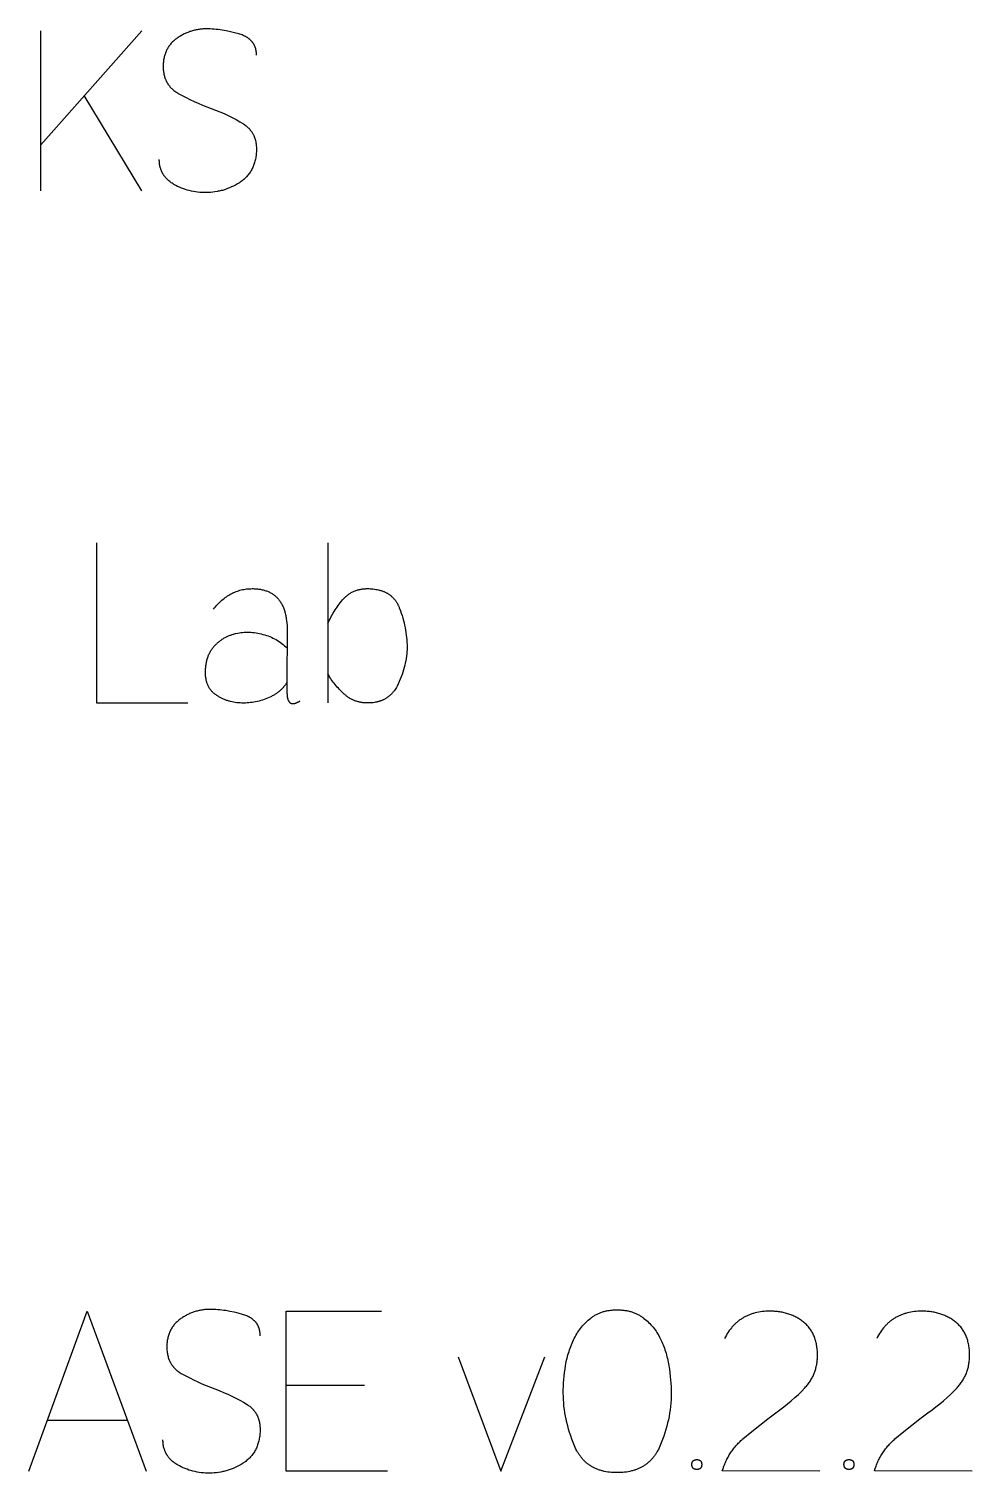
# Model space of a CAD drawing. Header units: millimetres. Extents: x -1220 to 1220, y -1270 to 3560.
# Drawn here: x 297 to 733, y 2892 to 3560 of the extents above; entities that cross this region are included whole.
import ezdxf

# ---------------------------------------------------------------- set-up
doc = ezdxf.new("R2010")
doc.units = ezdxf.units.MM
doc.layers.add('TC', color=220, linetype='Continuous', true_color=0xff00bb)

msp = doc.modelspace()

# ---------------------------------------------------------------- linework, layer by layer
at = {"layer": 'TC'}
for points in [[(302.55, 3506.29), (349.28, 3559.04)], [(302.55, 3485.04), (302.55, 3559.04)], [(402.24, 3547.73), (402.24, 3548.19), (402.23, 3548.42), (402.21, 3548.64), (402.19, 3548.87), (402.17, 3549.09), (402.15, 3549.31), (402.12, 3549.52), (402.08, 3549.73), (402.04, 3549.94), (402, 3550.15), (401.96, 3550.36), (401.91, 3550.56), (401.85, 3550.76), (401.8, 3550.96), (401.73, 3551.15), (401.67, 3551.35), (401.6, 3551.54), (401.53, 3551.73), (401.45, 3551.91), (401.37, 3552.09), (401.28, 3552.27), (401.19, 3552.45), (401.1, 3552.63), (401, 3552.8), (400.9, 3552.97), (400.79, 3553.14), (400.69, 3553.3), (400.57, 3553.46), (400.45, 3553.62), (400.33, 3553.78), (400.21, 3553.94), (400.08, 3554.09), (399.95, 3554.24), (399.81, 3554.39), (399.67, 3554.53), (399.52, 3554.67), (399.37, 3554.81), (399.22, 3554.95), (399.06, 3555.08), (398.9, 3555.22), (398.74, 3555.35), (398.57, 3555.47), (398.4, 3555.6), (398.22, 3555.72), (398.04, 3555.84), (397.85, 3555.96), (397.66, 3556.07), (397.47, 3556.18), (397.27, 3556.29), (397.07, 3556.4), (396.87, 3556.5), (396.45, 3556.7), (396.01, 3556.89), (395.56, 3557.08), (395.09, 3557.25), (394.6, 3557.41), (394.1, 3557.56), (392.11, 3558.1), (390.15, 3558.57), (388.23, 3558.97), (386.33, 3559.3), (385.4, 3559.44), (384.47, 3559.56), (383.56, 3559.66), (382.65, 3559.74), (381.75, 3559.8), (380.85, 3559.85), (379.97, 3559.87), (379.09, 3559.88), (378.61, 3559.88), (378.13, 3559.86), (377.66, 3559.84), (377.19, 3559.81), (376.72, 3559.77), (376.25, 3559.72), (375.79, 3559.67), (375.33, 3559.6), (374.88, 3559.52), (374.42, 3559.44), (373.97, 3559.35), (373.53, 3559.24), (373.08, 3559.13), (372.64, 3559.01), (372.21, 3558.88), (371.77, 3558.75), (371.34, 3558.6), (370.91, 3558.44), (370.49, 3558.28), (370.06, 3558.11), (369.65, 3557.92), (369.23, 3557.73), (368.82, 3557.53), (368.41, 3557.33), (368, 3557.11), (367.6, 3556.88), (367.2, 3556.65), (366.8, 3556.4), (366.41, 3556.15), (366.02, 3555.89), (365.63, 3555.62), (365.24, 3555.34), (364.87, 3555.06), (364.5, 3554.77), (364.15, 3554.47), (363.81, 3554.17), (363.48, 3553.85), (363.16, 3553.53), (362.85, 3553.21), (362.56, 3552.87), (362.28, 3552.53), (362.01, 3552.18), (361.75, 3551.82), (361.51, 3551.46), (361.27, 3551.08), (361.05, 3550.7), (360.84, 3550.32), (360.64, 3549.92), (360.46, 3549.52), (360.29, 3549.1), (360.12, 3548.69), (359.97, 3548.26), (359.84, 3547.82), (359.71, 3547.38), (359.6, 3546.93), (359.5, 3546.48), (359.41, 3546.01), (359.33, 3545.54), (359.26, 3545.06), (359.21, 3544.57), (359.17, 3544.08), (359.14, 3543.57), (359.12, 3543.06), (359.11, 3542.55), (359.12, 3542.01), (359.14, 3541.49), (359.17, 3540.98), (359.22, 3540.48), (359.28, 3539.98), (359.36, 3539.5), (359.45, 3539.02), (359.55, 3538.55), (359.66, 3538.1), (359.79, 3537.65), (359.94, 3537.21), (360.09, 3536.78), (360.18, 3536.57), (360.26, 3536.36), (360.35, 3536.15), (360.45, 3535.94), (360.54, 3535.74), (360.64, 3535.54), (360.75, 3535.34), (360.86, 3535.15), (360.97, 3534.95), (361.08, 3534.76), (361.2, 3534.57), (361.32, 3534.38), (361.44, 3534.2), (361.57, 3534.02), (361.7, 3533.84), (361.84, 3533.66), (361.98, 3533.48), (362.12, 3533.31), (362.26, 3533.14), (362.41, 3532.97), (362.56, 3532.8), (362.72, 3532.64), (362.87, 3532.48), (363.04, 3532.32), (363.37, 3532.01), (363.72, 3531.7), (364.08, 3531.41), (364.45, 3531.12), (364.84, 3530.85), (365.24, 3530.58), (365.66, 3530.32), (366.09, 3530.07), (367.85, 3529.11), (369.66, 3528.17), (371.5, 3527.26), (373.38, 3526.37), (375.31, 3525.51), (377.27, 3524.68), (379.27, 3523.87), (381.31, 3523.09), (383.35, 3522.33), (385.34, 3521.53), (387.27, 3520.7), (389.16, 3519.82), (391, 3518.9), (392.79, 3517.94), (394.53, 3516.94), (396.22, 3515.91), (396.63, 3515.64), (397.02, 3515.36), (397.4, 3515.07), (397.59, 3514.92), (397.77, 3514.77), (397.94, 3514.62), (398.12, 3514.46), (398.29, 3514.31), (398.45, 3514.15), (398.62, 3513.98), (398.78, 3513.82), (398.93, 3513.65), (399.09, 3513.48), (399.23, 3513.31), (399.38, 3513.13), (399.52, 3512.96), (399.66, 3512.78), (399.79, 3512.6), (399.92, 3512.41), (400.05, 3512.22), (400.17, 3512.04), (400.29, 3511.84), (400.41, 3511.65), (400.52, 3511.45), (400.63, 3511.25), (400.73, 3511.05), (400.84, 3510.85), (400.93, 3510.64), (401.03, 3510.43), (401.12, 3510.22), (401.21, 3510.01), (401.29, 3509.79), (401.37, 3509.58), (401.44, 3509.36), (401.52, 3509.13), (401.59, 3508.91), (401.65, 3508.68), (401.77, 3508.22), (401.88, 3507.74), (401.97, 3507.26), (402.05, 3506.77), (402.11, 3506.27), (402.15, 3505.75), (402.19, 3505.23), (402.21, 3504.7), (402.21, 3504.16), (402.2, 3503.61), (402.18, 3503.05), (402.14, 3502.48), (402.09, 3501.91), (402.02, 3501.35), (401.94, 3500.8), (401.85, 3500.25), (401.75, 3499.72), (401.64, 3499.19), (401.51, 3498.68), (401.37, 3498.17), (401.22, 3497.67), (401.06, 3497.19), (400.88, 3496.71), (400.69, 3496.24), (400.49, 3495.77), (400.28, 3495.32), (400.05, 3494.88), (399.81, 3494.45), (399.56, 3494.02), (399.3, 3493.6), (399.02, 3493.2), (398.73, 3492.8), (398.43, 3492.41), (398.12, 3492.03), (397.8, 3491.66), (397.46, 3491.3), (397.11, 3490.95), (396.75, 3490.61), (396.37, 3490.27), (395.99, 3489.95), (395.59, 3489.63), (395.18, 3489.32), (394.75, 3489.03), (394.31, 3488.74), (393.42, 3488.2), (392.53, 3487.69), (391.62, 3487.22), (390.7, 3486.79), (389.77, 3486.39), (388.84, 3486.02), (387.89, 3485.68), (387.42, 3485.53), (386.94, 3485.38), (386.46, 3485.24), (385.98, 3485.11), (385.49, 3484.99), (385.01, 3484.88), (384.52, 3484.78), (384.03, 3484.68), (383.04, 3484.51), (382.04, 3484.38), (381.03, 3484.29), (380.01, 3484.22), (378.99, 3484.19), (377.97, 3484.19), (376.97, 3484.23), (375.98, 3484.29), (375, 3484.39), (374.03, 3484.52), (373.07, 3484.68), (372.13, 3484.87), (371.19, 3485.09), (370.26, 3485.34), (369.35, 3485.63), (368.44, 3485.94), (367.55, 3486.29), (366.67, 3486.67), (365.79, 3487.08), (364.93, 3487.52), (364.08, 3488), (363.66, 3488.25), (363.26, 3488.5), (362.87, 3488.76), (362.49, 3489.03), (362.13, 3489.31), (361.78, 3489.59), (361.44, 3489.89), (361.12, 3490.18), (360.81, 3490.49), (360.51, 3490.8), (360.23, 3491.12), (359.96, 3491.45), (359.83, 3491.62), (359.7, 3491.79), (359.58, 3491.96), (359.46, 3492.13), (359.34, 3492.3), (359.22, 3492.48), (359.11, 3492.65), (359.01, 3492.83), (358.9, 3493.01), (358.8, 3493.2), (358.7, 3493.38), (358.61, 3493.57), (358.52, 3493.76), (358.43, 3493.95), (358.35, 3494.14), (358.27, 3494.33), (358.19, 3494.53), (358.11, 3494.72), (358.04, 3494.92), (357.98, 3495.12), (357.85, 3495.53), (357.74, 3495.95), (357.64, 3496.37), (357.55, 3496.8), (357.48, 3497.23), (357.42, 3497.67), (357.37, 3498.13), (357.34, 3498.58), (357.32, 3499.05), (357.31, 3499.52)], [(349.28, 3485.04), (322.64, 3529.01)], [(328.35, 3322.24), (328.35, 3248.24), (370.53, 3248.24)], [(435.23, 3322.24), (435.23, 3248.24)], [(382.37, 3291.58), (382.83, 3292.17), (383.31, 3292.73), (383.78, 3293.28), (384.27, 3293.81), (384.76, 3294.32), (385.25, 3294.81), (385.75, 3295.29), (386.26, 3295.74), (386.77, 3296.18), (387.29, 3296.6), (387.82, 3297), (388.35, 3297.38), (388.89, 3297.74), (389.43, 3298.08), (389.98, 3298.41), (390.54, 3298.72), (391.1, 3299), (391.66, 3299.27), (392.24, 3299.52), (392.82, 3299.76), (393.4, 3299.97), (393.99, 3300.16), (394.59, 3300.34), (395.19, 3300.5), (395.8, 3300.64), (396.42, 3300.76), (397.04, 3300.86), (397.67, 3300.95), (398.3, 3301.01), (398.94, 3301.06), (399.58, 3301.08), (400.23, 3301.09), (400.74, 3301.09), (401.23, 3301.08), (401.72, 3301.05), (402.19, 3301.02), (402.66, 3300.98), (403.13, 3300.92), (403.58, 3300.86), (404.03, 3300.79), (404.46, 3300.71), (404.89, 3300.62), (405.32, 3300.52), (405.73, 3300.41), (406.14, 3300.29), (406.54, 3300.16), (406.93, 3300.03), (407.31, 3299.88), (407.69, 3299.72), (408.05, 3299.56), (408.41, 3299.38), (408.76, 3299.19), (409.11, 3299), (409.44, 3298.8), (409.77, 3298.58), (410.09, 3298.36), (410.4, 3298.13), (410.71, 3297.88), (411, 3297.63), (411.29, 3297.37), (411.57, 3297.1), (411.84, 3296.82), (412.11, 3296.53), (412.37, 3296.23), (412.61, 3295.92), (412.86, 3295.6), (413.09, 3295.28), (413.31, 3294.94), (413.53, 3294.59), (413.74, 3294.24), (413.94, 3293.87), (414.13, 3293.5), (414.32, 3293.11), (414.5, 3292.72), (414.67, 3292.31), (414.83, 3291.9), (414.98, 3291.48), (415.13, 3291.05), (415.27, 3290.6), (415.4, 3290.15), (415.52, 3289.69), (415.64, 3289.22), (415.74, 3288.74), (415.84, 3288.25), (415.93, 3287.75), (416.01, 3287.25), (416.16, 3286.2), (416.27, 3285.12), (416.35, 3284), (416.39, 3282.84), (416.41, 3281.64), (416.38, 3273.79), (416.3, 3266.1), (416.3, 3253.31), (416.31, 3252.82), (416.33, 3252.35), (416.36, 3251.91), (416.4, 3251.49), (416.42, 3251.29), (416.45, 3251.09), (416.48, 3250.91), (416.52, 3250.72), (416.56, 3250.54), (416.6, 3250.37), (416.64, 3250.21), (416.69, 3250.05), (416.74, 3249.89), (416.79, 3249.75), (416.84, 3249.6), (416.9, 3249.47), (416.93, 3249.4), (416.96, 3249.34), (417, 3249.27), (417.03, 3249.21), (417.06, 3249.15), (417.1, 3249.09), (417.13, 3249.04), (417.17, 3248.98), (417.2, 3248.93), (417.24, 3248.87), (417.28, 3248.82), (417.32, 3248.77), (417.35, 3248.72), (417.39, 3248.68), (417.44, 3248.63), (417.48, 3248.59), (417.52, 3248.55), (417.56, 3248.5), (417.61, 3248.47), (417.65, 3248.43), (417.7, 3248.39), (417.74, 3248.36), (417.79, 3248.32), (417.84, 3248.29), (417.88, 3248.26), (417.93, 3248.23), (417.98, 3248.2), (418.03, 3248.18), (418.08, 3248.15), (418.14, 3248.13), (418.19, 3248.11), (418.24, 3248.09), (418.3, 3248.07), (418.35, 3248.05), (418.41, 3248.03), (418.46, 3248.02), (418.52, 3248.01), (418.58, 3247.99), (418.64, 3247.98), (418.7, 3247.98), (418.76, 3247.97), (418.82, 3247.96), (418.88, 3247.96), (418.94, 3247.96), (419.01, 3247.96), (419.07, 3247.96), (419.14, 3247.96), (419.2, 3247.96), (419.27, 3247.96), (419.33, 3247.97), (419.4, 3247.98), (419.47, 3247.99), (419.54, 3248), (419.61, 3248.01), (419.68, 3248.02), (419.75, 3248.04), (419.9, 3248.07), (420.05, 3248.11), (420.2, 3248.16), (420.35, 3248.21), (420.51, 3248.27), (420.67, 3248.33), (420.83, 3248.4), (421, 3248.48), (421.17, 3248.56), (421.34, 3248.65), (421.51, 3248.74), (421.69, 3248.84), (422.06, 3249.05), (422.43, 3249.29)], [(435.23, 3284.92), (435.54, 3285.64), (435.86, 3286.36), (436.2, 3287.08), (436.56, 3287.79), (436.93, 3288.49), (437.32, 3289.19), (437.72, 3289.89), (438.13, 3290.58), (438.56, 3291.26), (439.01, 3291.94), (439.47, 3292.61), (439.94, 3293.28), (440.43, 3293.95), (440.94, 3294.61), (441.46, 3295.26), (441.99, 3295.91), (442.27, 3296.23), (442.56, 3296.54), (442.85, 3296.84), (443.14, 3297.13), (443.44, 3297.41), (443.75, 3297.67), (444.06, 3297.93), (444.37, 3298.18), (444.69, 3298.42), (445.01, 3298.65), (445.34, 3298.86), (445.68, 3299.07), (446.02, 3299.27), (446.36, 3299.46), (446.71, 3299.63), (447.07, 3299.8), (447.43, 3299.96), (447.79, 3300.1), (448.16, 3300.24), (448.53, 3300.37), (448.91, 3300.48), (449.3, 3300.59), (449.69, 3300.68), (450.08, 3300.77), (450.48, 3300.85), (450.88, 3300.91), (451.29, 3300.97), (451.7, 3301.01), (452.12, 3301.05), (452.55, 3301.07), (452.98, 3301.09), (453.41, 3301.09), (454.12, 3301.09), (454.82, 3301.06), (455.5, 3301.01), (456.16, 3300.95), (456.81, 3300.87), (457.44, 3300.77), (458.06, 3300.66), (458.66, 3300.53), (458.96, 3300.45), (459.25, 3300.37), (459.53, 3300.29), (459.82, 3300.21), (460.09, 3300.12), (460.37, 3300.02), (460.64, 3299.92), (460.91, 3299.82), (461.17, 3299.71), (461.43, 3299.59), (461.68, 3299.48), (461.93, 3299.35), (462.18, 3299.23), (462.42, 3299.1), (462.66, 3298.96), (462.9, 3298.82), (463.13, 3298.68), (463.35, 3298.53), (463.58, 3298.38), (463.8, 3298.22), (464.01, 3298.06), (464.22, 3297.89), (464.43, 3297.72), (464.63, 3297.54), (464.83, 3297.36), (465.03, 3297.18), (465.22, 3296.99), (465.41, 3296.8), (465.59, 3296.6), (465.77, 3296.4), (465.94, 3296.19), (466.11, 3295.98), (466.28, 3295.76), (466.45, 3295.55), (466.6, 3295.32), (466.76, 3295.09), (466.91, 3294.86), (467.06, 3294.62), (467.2, 3294.38), (467.34, 3294.13), (467.48, 3293.88), (467.61, 3293.63), (467.74, 3293.37), (467.86, 3293.1), (467.98, 3292.84), (468.1, 3292.56), (468.21, 3292.28), (468.74, 3290.88), (469.13, 3289.76), (469.5, 3288.63), (469.84, 3287.51), (470.15, 3286.39), (470.44, 3285.26), (470.7, 3284.14), (470.93, 3283.02), (471.14, 3281.89), (471.31, 3280.77), (471.46, 3279.65), (471.59, 3278.52), (471.68, 3277.4), (471.75, 3276.28), (471.79, 3275.15), (471.8, 3274.03), (471.79, 3273), (471.74, 3271.96), (471.66, 3270.92), (471.55, 3269.88), (471.4, 3268.83), (471.22, 3267.77), (471.01, 3266.72), (470.77, 3265.65), (470.5, 3264.59), (470.19, 3263.52), (469.85, 3262.44), (469.48, 3261.37), (469.08, 3260.28), (468.65, 3259.2), (468.18, 3258.11), (467.68, 3257.01), (467.42, 3256.47), (467.16, 3255.95), (466.88, 3255.44), (466.58, 3254.95), (466.28, 3254.48), (465.97, 3254.03), (465.8, 3253.81), (465.64, 3253.59), (465.47, 3253.38), (465.3, 3253.17), (465.13, 3252.97), (464.95, 3252.77), (464.77, 3252.57), (464.59, 3252.38), (464.41, 3252.2), (464.22, 3252.02), (464.03, 3251.84), (463.84, 3251.66), (463.64, 3251.5), (463.44, 3251.33), (463.24, 3251.17), (463.03, 3251.01), (462.82, 3250.86), (462.61, 3250.71), (462.4, 3250.57), (462.18, 3250.43), (461.96, 3250.3), (461.74, 3250.16), (461.52, 3250.04), (461.29, 3249.92), (461.06, 3249.8), (460.82, 3249.69), (460.59, 3249.58), (460.35, 3249.47), (460.1, 3249.37), (459.86, 3249.27), (459.61, 3249.18), (459.36, 3249.09), (459.1, 3249.01), (458.85, 3248.93), (458.59, 3248.86), (458.32, 3248.79), (458.06, 3248.72), (457.79, 3248.66), (457.24, 3248.55), (456.69, 3248.45), (456.12, 3248.37), (455.54, 3248.31), (454.95, 3248.27), (454.34, 3248.25), (453.73, 3248.24), (453.32, 3248.24), (452.93, 3248.25), (452.53, 3248.27), (452.14, 3248.3), (451.76, 3248.34), (451.37, 3248.38), (451, 3248.43), (450.62, 3248.49), (450.25, 3248.56), (449.88, 3248.64), (449.52, 3248.72), (449.16, 3248.82), (448.8, 3248.92), (448.45, 3249.03), (448.1, 3249.14), (447.75, 3249.27), (447.41, 3249.4), (447.07, 3249.54), (446.74, 3249.69), (446.41, 3249.85), (446.08, 3250.01), (445.76, 3250.19), (445.44, 3250.37), (445.12, 3250.56), (444.81, 3250.75), (444.5, 3250.96), (444.2, 3251.17), (443.9, 3251.39), (443.6, 3251.62), (443.31, 3251.86), (443.02, 3252.11), (442.73, 3252.36), (442.17, 3252.88), (441.62, 3253.41), (441.08, 3253.94), (440.56, 3254.49), (440.05, 3255.04), (439.55, 3255.6), (439.06, 3256.17), (438.58, 3256.75), (438.12, 3257.33), (437.67, 3257.93), (437.23, 3258.53), (436.81, 3259.14), (436.39, 3259.76), (435.99, 3260.38), (435.6, 3261.02), (435.23, 3261.66)], [(416.3, 3257.86), (416.13, 3257.56), (415.95, 3257.26), (415.76, 3256.97), (415.56, 3256.68), (415.36, 3256.39), (415.15, 3256.12), (414.93, 3255.84), (414.71, 3255.57), (414.48, 3255.31), (414.24, 3255.04), (414, 3254.79), (413.75, 3254.54), (413.49, 3254.29), (413.23, 3254.05), (412.96, 3253.81), (412.68, 3253.58), (412.4, 3253.35), (412.11, 3253.12), (411.81, 3252.9), (411.5, 3252.69), (411.19, 3252.48), (410.88, 3252.27), (410.55, 3252.07), (410.22, 3251.87), (409.88, 3251.68), (409.53, 3251.49), (409.18, 3251.31), (408.82, 3251.13), (408.08, 3250.78), (407.32, 3250.46), (406.54, 3250.15), (405.76, 3249.87), (404.97, 3249.61), (404.19, 3249.37), (403.41, 3249.15), (402.62, 3248.96), (401.84, 3248.78), (401.05, 3248.63), (400.27, 3248.51), (399.48, 3248.4), (398.69, 3248.32), (397.9, 3248.26), (397.11, 3248.22), (396.32, 3248.2), (395.53, 3248.21), (394.74, 3248.24), (393.95, 3248.29), (393.17, 3248.36), (392.41, 3248.46), (391.66, 3248.59), (390.92, 3248.73), (390.19, 3248.91), (389.83, 3249), (389.47, 3249.1), (389.12, 3249.21), (388.76, 3249.32), (388.42, 3249.44), (388.07, 3249.56), (387.73, 3249.69), (387.39, 3249.83), (387.05, 3249.97), (386.72, 3250.12), (386.38, 3250.28), (386.06, 3250.44), (385.73, 3250.6), (385.41, 3250.78), (385.09, 3250.95), (384.77, 3251.14), (384.46, 3251.33), (384.15, 3251.53), (383.84, 3251.73), (383.53, 3251.94), (383.23, 3252.15), (382.94, 3252.37), (382.66, 3252.6), (382.39, 3252.84), (382.13, 3253.08), (381.88, 3253.33), (381.64, 3253.59), (381.4, 3253.85), (381.18, 3254.12), (380.97, 3254.4), (380.76, 3254.69), (380.57, 3254.98), (380.38, 3255.28), (380.21, 3255.58), (380.04, 3255.9), (379.88, 3256.22), (379.74, 3256.55), (379.6, 3256.88), (379.47, 3257.22), (379.35, 3257.57), (379.24, 3257.92), (379.14, 3258.29), (379.05, 3258.66), (378.97, 3259.03), (378.9, 3259.42), (378.84, 3259.81), (378.79, 3260.2), (378.74, 3260.61), (378.71, 3261.02), (378.69, 3261.44), (378.67, 3261.86), (378.67, 3262.3), (378.69, 3263.26), (378.71, 3263.73), (378.73, 3264.2), (378.77, 3264.66), (378.81, 3265.11), (378.87, 3265.56), (378.93, 3266), (379, 3266.43), (379.07, 3266.86), (379.16, 3267.28), (379.25, 3267.69), (379.35, 3268.09), (379.46, 3268.49), (379.57, 3268.89), (379.7, 3269.27), (379.83, 3269.65), (379.97, 3270.03), (380.12, 3270.39), (380.28, 3270.75), (380.44, 3271.11), (380.62, 3271.45), (380.8, 3271.79), (380.99, 3272.13), (381.19, 3272.46), (381.39, 3272.78), (381.6, 3273.09), (381.83, 3273.4), (382.06, 3273.7), (382.29, 3273.99), (382.54, 3274.28), (383.05, 3274.84), (383.31, 3275.12), (383.58, 3275.38), (383.85, 3275.65), (384.12, 3275.9), (384.4, 3276.15), (384.68, 3276.39), (384.97, 3276.63), (385.25, 3276.86), (385.54, 3277.08), (385.84, 3277.3), (386.14, 3277.51), (386.44, 3277.71), (386.74, 3277.91), (387.05, 3278.1), (387.36, 3278.29), (387.68, 3278.46), (388, 3278.64), (388.32, 3278.8), (388.65, 3278.96), (388.98, 3279.11), (389.31, 3279.26), (389.65, 3279.4), (389.99, 3279.53), (390.33, 3279.66), (390.68, 3279.78), (391.03, 3279.9), (391.38, 3280.01), (391.74, 3280.11), (392.1, 3280.2), (392.47, 3280.29), (393.58, 3280.53), (394.32, 3280.67), (395.07, 3280.78), (395.83, 3280.86), (396.59, 3280.92), (397.35, 3280.96), (398.12, 3280.97), (398.89, 3280.96), (399.66, 3280.92), (400.44, 3280.85), (401.22, 3280.76), (402.01, 3280.65), (402.8, 3280.51), (403.6, 3280.35), (404.4, 3280.16), (405.2, 3279.95), (406.02, 3279.73), (406.81, 3279.48), (407.59, 3279.21), (408.36, 3278.92), (409.11, 3278.61), (409.85, 3278.27), (410.57, 3277.9), (411.28, 3277.52), (411.97, 3277.11), (412.65, 3276.68), (413.32, 3276.23), (413.96, 3275.75), (414.6, 3275.25), (415.22, 3274.72), (415.82, 3274.18), (416.41, 3273.61)], [(297.06, 2893.04), (323.91, 2967.04), (351.18, 2893.04)], [(403.93, 2955.73), (403.93, 2956.19), (403.92, 2956.42), (403.9, 2956.64), (403.88, 2956.87), (403.86, 2957.09), (403.84, 2957.31), (403.81, 2957.52), (403.77, 2957.73), (403.74, 2957.94), (403.69, 2958.15), (403.65, 2958.36), (403.6, 2958.56), (403.55, 2958.76), (403.49, 2958.96), (403.43, 2959.15), (403.36, 2959.35), (403.29, 2959.54), (403.22, 2959.73), (403.14, 2959.91), (403.06, 2960.09), (402.97, 2960.27), (402.88, 2960.45), (402.79, 2960.63), (402.69, 2960.8), (402.59, 2960.97), (402.49, 2961.14), (402.38, 2961.3), (402.26, 2961.46), (402.15, 2961.62), (402.02, 2961.78), (401.9, 2961.94), (401.77, 2962.09), (401.64, 2962.24), (401.5, 2962.39), (401.36, 2962.53), (401.21, 2962.67), (401.07, 2962.81), (400.91, 2962.95), (400.75, 2963.08), (400.59, 2963.22), (400.43, 2963.35), (400.26, 2963.47), (400.09, 2963.6), (399.91, 2963.72), (399.73, 2963.84), (399.54, 2963.96), (399.36, 2964.07), (399.16, 2964.18), (398.97, 2964.29), (398.77, 2964.4), (398.56, 2964.5), (398.14, 2964.7), (397.7, 2964.89), (397.25, 2965.08), (396.78, 2965.25), (396.3, 2965.41), (395.79, 2965.56), (393.8, 2966.1), (391.84, 2966.57), (389.92, 2966.97), (388.02, 2967.3), (387.09, 2967.44), (386.16, 2967.56), (385.25, 2967.66), (384.34, 2967.74), (383.44, 2967.8), (382.54, 2967.85), (381.66, 2967.87), (380.78, 2967.88), (380.3, 2967.88), (379.82, 2967.86), (379.35, 2967.84), (378.88, 2967.81), (378.41, 2967.77), (377.95, 2967.72), (377.48, 2967.67), (377.02, 2967.6), (376.57, 2967.52), (376.11, 2967.44), (375.67, 2967.35), (375.22, 2967.24), (374.77, 2967.13), (374.33, 2967.01), (373.9, 2966.88), (373.46, 2966.75), (373.03, 2966.6), (372.6, 2966.44), (372.18, 2966.28), (371.76, 2966.11), (371.34, 2965.92), (370.92, 2965.73), (370.51, 2965.53), (370.1, 2965.33), (369.69, 2965.11), (369.29, 2964.88), (368.89, 2964.65), (368.49, 2964.4), (368.1, 2964.15), (367.71, 2963.89), (367.32, 2963.62), (366.93, 2963.34), (366.56, 2963.06), (366.19, 2962.77), (365.84, 2962.47), (365.5, 2962.17), (365.17, 2961.85), (364.85, 2961.53), (364.55, 2961.21), (364.25, 2960.87), (363.97, 2960.53), (363.7, 2960.18), (363.44, 2959.82), (363.2, 2959.46), (362.96, 2959.08), (362.74, 2958.7), (362.53, 2958.32), (362.34, 2957.92), (362.15, 2957.52), (361.98, 2957.1), (361.82, 2956.69), (361.67, 2956.26), (361.53, 2955.82), (361.4, 2955.38), (361.29, 2954.93), (361.19, 2954.48), (361.1, 2954.01), (361.02, 2953.54), (360.95, 2953.06), (360.9, 2952.57), (360.86, 2952.08), (360.83, 2951.57), (360.81, 2951.06), (360.8, 2950.55), (360.81, 2950.01), (360.83, 2949.49), (360.86, 2948.98), (360.91, 2948.48), (360.97, 2947.98), (361.05, 2947.5), (361.14, 2947.02), (361.24, 2946.55), (361.36, 2946.1), (361.48, 2945.65), (361.63, 2945.21), (361.78, 2944.78), (361.87, 2944.57), (361.95, 2944.36), (362.05, 2944.15), (362.14, 2943.94), (362.24, 2943.74), (362.34, 2943.54), (362.44, 2943.34), (362.55, 2943.15), (362.66, 2942.95), (362.77, 2942.76), (362.89, 2942.57), (363.01, 2942.38), (363.14, 2942.2), (363.26, 2942.02), (363.39, 2941.84), (363.53, 2941.66), (363.67, 2941.48), (363.81, 2941.31), (363.95, 2941.14), (364.1, 2940.97), (364.25, 2940.8), (364.41, 2940.64), (364.57, 2940.48), (364.73, 2940.32), (365.06, 2940.01), (365.41, 2939.7), (365.77, 2939.41), (366.15, 2939.12), (366.53, 2938.85), (366.94, 2938.58), (367.35, 2938.32), (367.78, 2938.07), (369.54, 2937.11), (371.35, 2936.17), (373.19, 2935.26), (375.07, 2934.37), (377, 2933.51), (378.96, 2932.68), (380.96, 2931.87), (383, 2931.09), (385.04, 2930.33), (387.03, 2929.53), (388.96, 2928.7), (390.85, 2927.82), (392.69, 2926.9), (394.48, 2925.94), (396.22, 2924.94), (397.91, 2923.91), (398.32, 2923.64), (398.71, 2923.36), (399.09, 2923.07), (399.28, 2922.92), (399.46, 2922.77), (399.64, 2922.62), (399.81, 2922.46), (399.98, 2922.31), (400.15, 2922.15), (400.31, 2921.98), (400.47, 2921.82), (400.62, 2921.65), (400.78, 2921.48), (400.92, 2921.31), (401.07, 2921.13), (401.21, 2920.96), (401.35, 2920.78), (401.48, 2920.6), (401.61, 2920.41), (401.74, 2920.22), (401.86, 2920.04), (401.98, 2919.84), (402.1, 2919.65), (402.21, 2919.45), (402.32, 2919.25), (402.43, 2919.05), (402.53, 2918.85), (402.62, 2918.64), (402.72, 2918.43), (402.81, 2918.22), (402.9, 2918.01), (402.98, 2917.79), (403.06, 2917.58), (403.14, 2917.36), (403.21, 2917.13), (403.28, 2916.91), (403.34, 2916.68), (403.46, 2916.22), (403.57, 2915.74), (403.66, 2915.26), (403.74, 2914.77), (403.8, 2914.27), (403.85, 2913.75), (403.88, 2913.23), (403.9, 2912.7), (403.9, 2912.16), (403.89, 2911.61), (403.87, 2911.05), (403.83, 2910.48), (403.78, 2909.91), (403.71, 2909.35), (403.63, 2908.8), (403.54, 2908.25), (403.44, 2907.72), (403.33, 2907.19), (403.2, 2906.68), (403.06, 2906.17), (402.91, 2905.67), (402.75, 2905.19), (402.57, 2904.71), (402.38, 2904.24), (402.18, 2903.77), (401.97, 2903.32), (401.74, 2902.88), (401.5, 2902.45), (401.25, 2902.02), (400.99, 2901.6), (400.71, 2901.2), (400.43, 2900.8), (400.13, 2900.41), (399.81, 2900.03), (399.49, 2899.66), (399.15, 2899.3), (398.8, 2898.95), (398.44, 2898.61), (398.06, 2898.27), (397.68, 2897.95), (397.28, 2897.63), (396.87, 2897.32), (396.44, 2897.03), (396.01, 2896.74), (395.12, 2896.2), (394.22, 2895.69), (393.31, 2895.22), (392.39, 2894.79), (391.47, 2894.39), (390.53, 2894.02), (389.59, 2893.68), (389.11, 2893.53), (388.63, 2893.38), (388.15, 2893.24), (387.67, 2893.11), (387.19, 2892.99), (386.7, 2892.88), (386.21, 2892.78), (385.72, 2892.68), (384.73, 2892.51), (383.73, 2892.38), (382.72, 2892.29), (381.7, 2892.22), (380.68, 2892.19), (379.67, 2892.19), (378.66, 2892.23), (377.67, 2892.29), (376.69, 2892.39), (375.72, 2892.52), (374.77, 2892.68), (373.82, 2892.87), (372.88, 2893.09), (371.95, 2893.34), (371.04, 2893.63), (370.13, 2893.94), (369.24, 2894.29), (368.36, 2894.67), (367.48, 2895.08), (366.62, 2895.52), (365.77, 2896), (365.36, 2896.25), (364.95, 2896.5), (364.56, 2896.76), (364.19, 2897.03), (363.82, 2897.31), (363.47, 2897.59), (363.14, 2897.89), (362.81, 2898.18), (362.5, 2898.49), (362.2, 2898.8), (361.92, 2899.12), (361.65, 2899.45), (361.52, 2899.62), (361.39, 2899.79), (361.27, 2899.96), (361.15, 2900.13), (361.03, 2900.3), (360.92, 2900.48), (360.8, 2900.65), (360.7, 2900.83), (360.59, 2901.01), (360.49, 2901.2), (360.4, 2901.38), (360.3, 2901.57), (360.21, 2901.76), (360.12, 2901.95), (360.04, 2902.14), (359.96, 2902.33), (359.88, 2902.53), (359.81, 2902.72), (359.73, 2902.92), (359.67, 2903.12), (359.54, 2903.53), (359.43, 2903.95), (359.33, 2904.37), (359.24, 2904.8), (359.17, 2905.23), (359.11, 2905.67), (359.07, 2906.13), (359.03, 2906.58), (359.01, 2907.05), (359.01, 2907.52)], [(462.71, 2893.04), (415.99, 2893.04), (415.99, 2967.04), (459.96, 2967.04)], [(662.62, 2893.14), (617.48, 2893.25), (617.84, 2894.37), (618.23, 2895.47), (618.44, 2896.01), (618.66, 2896.55), (618.89, 2897.08), (619.13, 2897.6), (619.37, 2898.12), (619.63, 2898.63), (619.89, 2899.14), (620.16, 2899.64), (620.44, 2900.13), (620.73, 2900.62), (621.03, 2901.1), (621.34, 2901.57), (621.65, 2902.04), (621.97, 2902.51), (622.31, 2902.96), (622.65, 2903.42), (623, 2903.86), (623.36, 2904.3), (623.72, 2904.73), (624.1, 2905.16), (624.48, 2905.58), (624.88, 2906), (625.28, 2906.41), (625.69, 2906.81), (626.11, 2907.21), (626.53, 2907.6), (626.97, 2907.99), (631.08, 2911.39), (634.76, 2914.34), (638.48, 2917.21), (642.21, 2919.99), (644.09, 2921.38), (645.91, 2922.78), (647.67, 2924.21), (649.38, 2925.65), (651.03, 2927.11), (652.62, 2928.6), (654.16, 2930.1), (655.64, 2931.62), (656, 2932.01), (656.34, 2932.4), (656.68, 2932.8), (657, 2933.2), (657.32, 2933.61), (657.62, 2934.02), (657.91, 2934.44), (658.18, 2934.87), (658.45, 2935.3), (658.71, 2935.73), (658.95, 2936.18), (659.18, 2936.62), (659.4, 2937.08), (659.62, 2937.53), (659.81, 2938), (660, 2938.47), (660.18, 2938.94), (660.34, 2939.42), (660.5, 2939.91), (660.64, 2940.4), (660.77, 2940.9), (660.89, 2941.4), (660.99, 2941.91), (661.09, 2942.43), (661.18, 2942.95), (661.25, 2943.47), (661.31, 2944), (661.36, 2944.54), (661.4, 2945.08), (661.43, 2945.63), (661.45, 2946.18), (661.45, 2946.74), (661.45, 2947.36), (661.43, 2947.96), (661.4, 2948.56), (661.36, 2949.15), (661.3, 2949.73), (661.24, 2950.3), (661.16, 2950.86), (661.06, 2951.41), (660.96, 2951.95), (660.85, 2952.49), (660.72, 2953.01), (660.58, 2953.52), (660.43, 2954.03), (660.26, 2954.52), (660.08, 2955.01), (659.9, 2955.49), (659.69, 2955.96), (659.48, 2956.41), (659.26, 2956.86), (659.02, 2957.3), (658.77, 2957.73), (658.51, 2958.15), (658.23, 2958.57), (657.95, 2958.97), (657.65, 2959.36), (657.34, 2959.75), (657.01, 2960.12), (656.68, 2960.49), (656.33, 2960.84), (655.97, 2961.19), (655.6, 2961.53), (655.22, 2961.86), (654.82, 2962.18), (654.43, 2962.48), (654.02, 2962.78), (653.61, 2963.07), (653.19, 2963.35), (652.76, 2963.62), (652.33, 2963.88), (651.89, 2964.12), (651.45, 2964.36), (651, 2964.59), (650.54, 2964.81), (650.08, 2965.01), (649.61, 2965.21), (649.13, 2965.4), (648.65, 2965.58), (648.16, 2965.74), (647.67, 2965.9), (647.16, 2966.05), (646.66, 2966.18), (646.14, 2966.31), (645.62, 2966.42), (645.09, 2966.53), (644.56, 2966.63), (644.02, 2966.71), (643.47, 2966.79), (642.92, 2966.85), (642.36, 2966.91), (641.79, 2966.96), (641.22, 2966.99), (640.64, 2967.02), (639.47, 2967.04), (638.56, 2967.02), (637.67, 2966.99), (636.8, 2966.93), (635.95, 2966.84), (635.11, 2966.73), (634.29, 2966.59), (633.48, 2966.43), (632.69, 2966.25), (631.91, 2966.04), (631.53, 2965.93), (631.15, 2965.81), (630.78, 2965.68), (630.41, 2965.55), (630.05, 2965.41), (629.68, 2965.27), (629.33, 2965.12), (628.97, 2964.96), (628.62, 2964.8), (628.28, 2964.63), (627.94, 2964.45), (627.6, 2964.27), (627.27, 2964.09), (626.94, 2963.89), (626.61, 2963.69), (626.29, 2963.49), (625.98, 2963.27), (625.66, 2963.06), (625.35, 2962.83), (625.05, 2962.6), (624.75, 2962.37), (624.45, 2962.12), (624.16, 2961.87), (623.87, 2961.62), (623.58, 2961.36), (623.3, 2961.09), (623.03, 2960.82), (622.75, 2960.54), (622.49, 2960.25), (622.22, 2959.96), (621.96, 2959.66), (621.7, 2959.36), (621.2, 2958.73), (620.72, 2958.08), (620.25, 2957.41), (619.8, 2956.71), (619.36, 2955.98), (618.94, 2955.23), (618.53, 2954.46)], [(732.92, 2893.14), (687.78, 2893.25), (688.14, 2894.37), (688.53, 2895.47), (688.74, 2896.01), (688.96, 2896.55), (689.19, 2897.08), (689.43, 2897.6), (689.67, 2898.12), (689.93, 2898.63), (690.19, 2899.14), (690.46, 2899.64), (690.74, 2900.13), (691.03, 2900.62), (691.33, 2901.1), (691.64, 2901.57), (691.95, 2902.04), (692.27, 2902.51), (692.61, 2902.96), (692.95, 2903.42), (693.3, 2903.86), (693.66, 2904.3), (694.02, 2904.73), (694.4, 2905.16), (694.78, 2905.58), (695.18, 2906), (695.58, 2906.41), (695.99, 2906.81), (696.41, 2907.21), (696.83, 2907.6), (697.27, 2907.99), (701.38, 2911.39), (705.06, 2914.34), (708.78, 2917.21), (712.51, 2919.99), (714.39, 2921.38), (716.21, 2922.78), (717.97, 2924.21), (719.68, 2925.65), (721.33, 2927.11), (722.92, 2928.6), (724.46, 2930.1), (725.94, 2931.62), (726.3, 2932.01), (726.64, 2932.4), (726.98, 2932.8), (727.3, 2933.2), (727.62, 2933.61), (727.92, 2934.02), (728.21, 2934.44), (728.48, 2934.87), (728.75, 2935.3), (729.01, 2935.73), (729.25, 2936.18), (729.48, 2936.62), (729.7, 2937.08), (729.92, 2937.53), (730.11, 2938), (730.3, 2938.47), (730.48, 2938.94), (730.64, 2939.42), (730.8, 2939.91), (730.94, 2940.4), (731.07, 2940.9), (731.19, 2941.4), (731.29, 2941.91), (731.39, 2942.43), (731.48, 2942.95), (731.55, 2943.47), (731.61, 2944), (731.66, 2944.54), (731.7, 2945.08), (731.73, 2945.63), (731.75, 2946.18), (731.75, 2946.74), (731.75, 2947.36), (731.73, 2947.96), (731.7, 2948.56), (731.66, 2949.15), (731.6, 2949.73), (731.54, 2950.3), (731.46, 2950.86), (731.36, 2951.41), (731.26, 2951.95), (731.15, 2952.49), (731.02, 2953.01), (730.88, 2953.52), (730.73, 2954.03), (730.56, 2954.52), (730.38, 2955.01), (730.2, 2955.49), (729.99, 2955.96), (729.78, 2956.41), (729.56, 2956.86), (729.32, 2957.3), (729.07, 2957.73), (728.81, 2958.15), (728.53, 2958.57), (728.25, 2958.97), (727.95, 2959.36), (727.64, 2959.75), (727.31, 2960.12), (726.98, 2960.49), (726.63, 2960.84), (726.27, 2961.19), (725.9, 2961.53), (725.52, 2961.86), (725.12, 2962.18), (724.73, 2962.48), (724.32, 2962.78), (723.91, 2963.07), (723.49, 2963.35), (723.06, 2963.62), (722.63, 2963.88), (722.19, 2964.12), (721.75, 2964.36), (721.3, 2964.59), (720.84, 2964.81), (720.38, 2965.01), (719.91, 2965.21), (719.43, 2965.4), (718.95, 2965.58), (718.46, 2965.74), (717.97, 2965.9), (717.46, 2966.05), (716.96, 2966.18), (716.44, 2966.31), (715.92, 2966.42), (715.39, 2966.53), (714.86, 2966.63), (714.32, 2966.71), (713.77, 2966.79), (713.22, 2966.85), (712.66, 2966.91), (712.09, 2966.96), (711.52, 2966.99), (710.94, 2967.02), (709.77, 2967.04), (708.86, 2967.02), (707.97, 2966.99), (707.1, 2966.93), (706.25, 2966.84), (705.41, 2966.73), (704.59, 2966.59), (703.78, 2966.43), (702.99, 2966.25), (702.21, 2966.04), (701.83, 2965.93), (701.45, 2965.81), (701.08, 2965.68), (700.71, 2965.55), (700.35, 2965.41), (699.98, 2965.27), (699.63, 2965.12), (699.27, 2964.96), (698.92, 2964.8), (698.58, 2964.63), (698.24, 2964.45), (697.9, 2964.27), (697.57, 2964.09), (697.24, 2963.89), (696.91, 2963.69), (696.59, 2963.49), (696.28, 2963.27), (695.96, 2963.06), (695.65, 2962.83), (695.35, 2962.6), (695.05, 2962.37), (694.75, 2962.12), (694.46, 2961.87), (694.17, 2961.62), (693.88, 2961.36), (693.6, 2961.09), (693.33, 2960.82), (693.05, 2960.54), (692.79, 2960.25), (692.52, 2959.96), (692.26, 2959.66), (692, 2959.36), (691.5, 2958.73), (691.02, 2958.08), (690.55, 2957.41), (690.1, 2956.71), (689.66, 2955.98), (689.24, 2955.23), (688.83, 2954.46)], [(495.48, 2945.89), (515.15, 2893.04), (535.55, 2945.89)], [(452.14, 2932.68), (415.99, 2932.68)], [(305.62, 2916.61), (342.41, 2916.61)]]:
    msp.add_lwpolyline(points, dxfattribs=at)
for points in [[(568.85, 2967.67), (569.76, 2967.66), (570.66, 2967.61), (571.1, 2967.58), (571.53, 2967.54), (571.97, 2967.49), (572.39, 2967.43), (572.81, 2967.37), (573.23, 2967.3), (573.64, 2967.22), (574.04, 2967.14), (574.44, 2967.04), (574.84, 2966.94), (575.23, 2966.84), (575.61, 2966.72), (576, 2966.6), (576.37, 2966.47), (576.74, 2966.33), (577.11, 2966.18), (577.47, 2966.03), (577.82, 2965.87), (578.18, 2965.71), (578.52, 2965.53), (578.86, 2965.35), (579.2, 2965.16), (579.53, 2964.96), (579.86, 2964.76), (580.18, 2964.55), (580.49, 2964.33), (580.81, 2964.1), (581.11, 2963.87), (581.71, 2963.39), (582.3, 2962.91), (582.86, 2962.4), (583.42, 2961.88), (583.95, 2961.35), (584.48, 2960.79), (584.98, 2960.22), (585.47, 2959.64), (585.95, 2959.03), (586.41, 2958.41), (586.85, 2957.78), (587.28, 2957.13), (587.69, 2956.46), (588.08, 2955.77), (588.46, 2955.07), (588.83, 2954.35), (589.51, 2952.91), (589.84, 2952.17), (590.14, 2951.43), (590.44, 2950.68), (590.72, 2949.92), (590.98, 2949.15), (591.23, 2948.38), (591.47, 2947.59), (591.69, 2946.8), (591.9, 2946), (592.1, 2945.19), (592.28, 2944.38), (592.45, 2943.55), (592.6, 2942.72), (593.01, 2940.2), (593.25, 2938.54), (593.45, 2936.91), (593.61, 2935.3), (593.74, 2933.71), (593.83, 2932.14), (593.89, 2930.6), (593.9, 2929.09), (593.88, 2927.57), (593.82, 2926.04), (593.72, 2924.52), (593.57, 2923), (593.39, 2921.48), (593.16, 2919.95), (592.89, 2918.43), (592.58, 2916.9), (592.23, 2915.38), (591.84, 2913.85), (591.4, 2912.32), (590.93, 2910.79), (590.41, 2909.26), (589.86, 2907.73), (589.26, 2906.2), (588.62, 2904.67), (588.28, 2903.91), (587.93, 2903.18), (587.56, 2902.47), (587.37, 2902.13), (587.18, 2901.79), (586.97, 2901.46), (586.77, 2901.13), (586.56, 2900.81), (586.34, 2900.5), (586.12, 2900.19), (585.9, 2899.89), (585.67, 2899.59), (585.44, 2899.3), (585.2, 2899.02), (584.96, 2898.74), (584.71, 2898.47), (584.46, 2898.2), (584.21, 2897.94), (583.94, 2897.68), (583.68, 2897.44), (583.41, 2897.19), (583.14, 2896.96), (582.86, 2896.73), (582.57, 2896.5), (582.28, 2896.28), (581.99, 2896.07), (581.69, 2895.86), (581.39, 2895.66), (581.09, 2895.47), (580.77, 2895.28), (580.46, 2895.1), (580.14, 2894.92), (579.81, 2894.75), (579.48, 2894.59), (579.15, 2894.43), (578.81, 2894.27), (578.47, 2894.13), (578.12, 2893.99), (577.77, 2893.85), (577.41, 2893.72), (577.05, 2893.6), (576.68, 2893.48), (576.31, 2893.37), (575.94, 2893.27), (575.56, 2893.17), (574.78, 2892.99), (573.99, 2892.83), (573.18, 2892.7), (572.35, 2892.59), (571.5, 2892.51), (570.64, 2892.45), (569.75, 2892.41), (568.85, 2892.4), (567.95, 2892.41), (567.07, 2892.45), (566.22, 2892.51), (565.37, 2892.6), (564.55, 2892.7), (563.74, 2892.84), (562.96, 2892.99), (562.57, 2893.08), (562.19, 2893.18), (561.81, 2893.28), (561.44, 2893.38), (561.07, 2893.49), (560.71, 2893.61), (560.35, 2893.73), (559.99, 2893.86), (559.64, 2894), (559.3, 2894.14), (558.95, 2894.29), (558.62, 2894.44), (558.28, 2894.6), (557.96, 2894.77), (557.63, 2894.94), (557.32, 2895.12), (557, 2895.3), (556.69, 2895.49), (556.39, 2895.69), (556.09, 2895.89), (555.79, 2896.1), (555.5, 2896.32), (555.21, 2896.54), (554.93, 2896.76), (554.65, 2897), (554.38, 2897.23), (554.11, 2897.48), (553.85, 2897.73), (553.59, 2897.99), (553.33, 2898.25), (553.08, 2898.52), (552.84, 2898.79), (552.59, 2899.07), (552.36, 2899.36), (552.13, 2899.65), (551.9, 2899.95), (551.67, 2900.26), (551.46, 2900.57), (551.24, 2900.88), (551.03, 2901.21), (550.83, 2901.54), (550.63, 2901.87), (550.43, 2902.21), (550.24, 2902.56), (549.87, 2903.27), (549.52, 2904.01), (549.19, 2904.77), (548.56, 2906.32), (547.97, 2907.86), (547.43, 2909.4), (546.92, 2910.94), (546.45, 2912.47), (546.03, 2914), (545.65, 2915.53), (545.3, 2917.06), (545, 2918.59), (544.73, 2920.11), (544.51, 2921.63), (544.33, 2923.15), (544.19, 2924.66), (544.09, 2926.17), (544.03, 2927.68), (544.01, 2929.19), (544.02, 2930.71), (544.07, 2932.25), (544.15, 2933.81), (544.27, 2935.4), (544.42, 2937.01), (544.6, 2938.65), (544.82, 2940.3), (545.06, 2941.98), (545.38, 2943.66), (545.56, 2944.48), (545.75, 2945.3), (545.96, 2946.11), (546.17, 2946.91), (546.4, 2947.7), (546.65, 2948.48), (546.91, 2949.26), (547.18, 2950.03), (547.46, 2950.79), (547.76, 2951.54), (548.07, 2952.28), (548.39, 2953.01), (548.73, 2953.74), (549.08, 2954.46), (549.44, 2955.16), (549.82, 2955.85), (550.22, 2956.53), (550.63, 2957.19), (551.05, 2957.83), (551.49, 2958.46), (551.94, 2959.07), (552.41, 2959.66), (552.89, 2960.24), (553.39, 2960.81), (553.9, 2961.36), (554.43, 2961.89), (554.97, 2962.41), (555.53, 2962.91), (556.1, 2963.4), (556.69, 2963.87), (557, 2964.1), (557.31, 2964.33), (557.62, 2964.55), (557.95, 2964.76), (558.27, 2964.96), (558.6, 2965.16), (558.94, 2965.35), (559.28, 2965.53), (559.62, 2965.71), (559.97, 2965.87), (560.32, 2966.03), (560.68, 2966.18), (561.04, 2966.33), (561.41, 2966.47), (561.79, 2966.6), (562.16, 2966.72), (562.54, 2966.84), (562.93, 2966.94), (563.32, 2967.04), (563.72, 2967.14), (564.12, 2967.22), (564.53, 2967.3), (564.94, 2967.37), (565.35, 2967.43), (565.77, 2967.49), (566.2, 2967.54), (566.63, 2967.58), (567.06, 2967.61), (567.95, 2967.66)], [(605.74, 2898.43), (605.88, 2898.43), (606.01, 2898.42), (606.08, 2898.41), (606.14, 2898.41), (606.2, 2898.4), (606.26, 2898.39), (606.32, 2898.38), (606.38, 2898.37), (606.44, 2898.36), (606.5, 2898.35), (606.55, 2898.34), (606.61, 2898.32), (606.66, 2898.31), (606.71, 2898.29), (606.77, 2898.27), (606.82, 2898.25), (606.87, 2898.23), (606.91, 2898.21), (606.96, 2898.19), (607.01, 2898.17), (607.05, 2898.14), (607.1, 2898.12), (607.14, 2898.09), (607.18, 2898.06), (607.22, 2898.03), (607.26, 2898), (607.3, 2897.97), (607.34, 2897.94), (607.37, 2897.91), (607.41, 2897.87), (607.44, 2897.84), (607.48, 2897.8), (607.51, 2897.76), (607.54, 2897.73), (607.57, 2897.69), (607.6, 2897.65), (607.62, 2897.6), (607.65, 2897.56), (607.68, 2897.52), (607.7, 2897.47), (607.72, 2897.43), (607.75, 2897.38), (607.77, 2897.33), (607.79, 2897.28), (607.81, 2897.23), (607.82, 2897.18), (607.84, 2897.13), (607.86, 2897.07), (607.87, 2897.02), (607.89, 2896.96), (607.9, 2896.91), (607.91, 2896.85), (607.92, 2896.79), (607.93, 2896.73), (607.94, 2896.67), (607.94, 2896.61), (607.95, 2896.54), (607.95, 2896.48), (607.96, 2896.34), (607.96, 2896.21), (607.96, 2896.07), (607.95, 2895.93), (607.94, 2895.79), (607.94, 2895.73), (607.93, 2895.66), (607.92, 2895.6), (607.91, 2895.54), (607.9, 2895.48), (607.89, 2895.42), (607.87, 2895.36), (607.86, 2895.3), (607.84, 2895.25), (607.82, 2895.19), (607.81, 2895.14), (607.79, 2895.08), (607.77, 2895.03), (607.75, 2894.98), (607.72, 2894.93), (607.7, 2894.88), (607.68, 2894.84), (607.65, 2894.79), (607.62, 2894.75), (607.6, 2894.7), (607.57, 2894.66), (607.54, 2894.62), (607.51, 2894.58), (607.48, 2894.54), (607.44, 2894.5), (607.41, 2894.46), (607.37, 2894.43), (607.34, 2894.39), (607.3, 2894.36), (607.26, 2894.33), (607.22, 2894.3), (607.18, 2894.27), (607.14, 2894.24), (607.1, 2894.21), (607.05, 2894.18), (607.01, 2894.16), (606.96, 2894.13), (606.91, 2894.11), (606.87, 2894.09), (606.82, 2894.07), (606.77, 2894.05), (606.71, 2894.03), (606.66, 2894.01), (606.61, 2893.99), (606.55, 2893.98), (606.5, 2893.96), (606.44, 2893.95), (606.38, 2893.94), (606.32, 2893.93), (606.26, 2893.92), (606.2, 2893.91), (606.14, 2893.9), (606.08, 2893.9), (606.01, 2893.89), (605.95, 2893.89), (605.88, 2893.88), (605.74, 2893.88), (605.6, 2893.88), (605.46, 2893.89), (605.39, 2893.9), (605.33, 2893.9), (605.26, 2893.91), (605.2, 2893.92), (605.14, 2893.93), (605.07, 2893.94), (605.01, 2893.95), (604.95, 2893.96), (604.89, 2893.98), (604.84, 2893.99), (604.78, 2894.01), (604.73, 2894.03), (604.67, 2894.05), (604.62, 2894.07), (604.57, 2894.09), (604.52, 2894.11), (604.47, 2894.13), (604.42, 2894.16), (604.37, 2894.18), (604.33, 2894.21), (604.28, 2894.24), (604.24, 2894.27), (604.19, 2894.3), (604.15, 2894.33), (604.11, 2894.36), (604.07, 2894.39), (604.04, 2894.43), (604, 2894.46), (603.96, 2894.5), (603.93, 2894.54), (603.9, 2894.58), (603.86, 2894.62), (603.83, 2894.66), (603.8, 2894.7), (603.77, 2894.75), (603.74, 2894.79), (603.72, 2894.84), (603.69, 2894.88), (603.67, 2894.93), (603.64, 2894.98), (603.62, 2895.03), (603.6, 2895.08), (603.58, 2895.14), (603.56, 2895.19), (603.55, 2895.25), (603.53, 2895.3), (603.51, 2895.36), (603.5, 2895.42), (603.49, 2895.48), (603.47, 2895.54), (603.46, 2895.6), (603.45, 2895.66), (603.45, 2895.73), (603.44, 2895.79), (603.43, 2895.86), (603.43, 2895.93), (603.42, 2896.07), (603.42, 2896.21), (603.42, 2896.34), (603.42, 2896.41), (603.43, 2896.48), (603.43, 2896.54), (603.44, 2896.61), (603.45, 2896.67), (603.45, 2896.73), (603.46, 2896.79), (603.47, 2896.85), (603.49, 2896.91), (603.5, 2896.96), (603.51, 2897.02), (603.53, 2897.07), (603.55, 2897.13), (603.56, 2897.18), (603.58, 2897.23), (603.6, 2897.28), (603.62, 2897.33), (603.64, 2897.38), (603.67, 2897.43), (603.69, 2897.47), (603.72, 2897.52), (603.74, 2897.56), (603.77, 2897.6), (603.8, 2897.65), (603.83, 2897.69), (603.86, 2897.73), (603.9, 2897.76), (603.93, 2897.8), (603.96, 2897.84), (604, 2897.87), (604.04, 2897.91), (604.07, 2897.94), (604.11, 2897.97), (604.15, 2898), (604.19, 2898.03), (604.24, 2898.06), (604.28, 2898.09), (604.33, 2898.12), (604.37, 2898.14), (604.42, 2898.17), (604.47, 2898.19), (604.52, 2898.21), (604.57, 2898.23), (604.62, 2898.25), (604.67, 2898.27), (604.73, 2898.29), (604.78, 2898.31), (604.84, 2898.32), (604.89, 2898.34), (604.95, 2898.35), (605.01, 2898.36), (605.07, 2898.37), (605.14, 2898.38), (605.2, 2898.39), (605.26, 2898.4), (605.33, 2898.41), (605.46, 2898.42), (605.6, 2898.43)], [(676.04, 2898.43), (676.18, 2898.43), (676.31, 2898.42), (676.38, 2898.41), (676.44, 2898.41), (676.5, 2898.4), (676.56, 2898.39), (676.62, 2898.38), (676.68, 2898.37), (676.74, 2898.36), (676.8, 2898.35), (676.85, 2898.34), (676.91, 2898.32), (676.96, 2898.31), (677.01, 2898.29), (677.07, 2898.27), (677.12, 2898.25), (677.17, 2898.23), (677.21, 2898.21), (677.26, 2898.19), (677.31, 2898.17), (677.35, 2898.14), (677.4, 2898.12), (677.44, 2898.09), (677.48, 2898.06), (677.52, 2898.03), (677.56, 2898), (677.6, 2897.97), (677.64, 2897.94), (677.67, 2897.91), (677.71, 2897.87), (677.74, 2897.84), (677.78, 2897.8), (677.81, 2897.76), (677.84, 2897.73), (677.87, 2897.69), (677.9, 2897.65), (677.92, 2897.6), (677.95, 2897.56), (677.98, 2897.52), (678, 2897.47), (678.02, 2897.43), (678.05, 2897.38), (678.07, 2897.33), (678.09, 2897.28), (678.11, 2897.23), (678.12, 2897.18), (678.14, 2897.13), (678.16, 2897.07), (678.17, 2897.02), (678.19, 2896.96), (678.2, 2896.91), (678.21, 2896.85), (678.22, 2896.79), (678.23, 2896.73), (678.24, 2896.67), (678.24, 2896.61), (678.25, 2896.54), (678.25, 2896.48), (678.26, 2896.34), (678.26, 2896.21), (678.26, 2896.07), (678.25, 2895.93), (678.24, 2895.79), (678.24, 2895.73), (678.23, 2895.66), (678.22, 2895.6), (678.21, 2895.54), (678.2, 2895.48), (678.19, 2895.42), (678.17, 2895.36), (678.16, 2895.3), (678.14, 2895.25), (678.12, 2895.19), (678.11, 2895.14), (678.09, 2895.08), (678.07, 2895.03), (678.05, 2894.98), (678.02, 2894.93), (678, 2894.88), (677.98, 2894.84), (677.95, 2894.79), (677.92, 2894.75), (677.9, 2894.7), (677.87, 2894.66), (677.84, 2894.62), (677.81, 2894.58), (677.78, 2894.54), (677.74, 2894.5), (677.71, 2894.46), (677.67, 2894.43), (677.64, 2894.39), (677.6, 2894.36), (677.56, 2894.33), (677.52, 2894.3), (677.48, 2894.27), (677.44, 2894.24), (677.4, 2894.21), (677.35, 2894.18), (677.31, 2894.16), (677.26, 2894.13), (677.21, 2894.11), (677.17, 2894.09), (677.12, 2894.07), (677.07, 2894.05), (677.01, 2894.03), (676.96, 2894.01), (676.91, 2893.99), (676.85, 2893.98), (676.8, 2893.96), (676.74, 2893.95), (676.68, 2893.94), (676.62, 2893.93), (676.56, 2893.92), (676.5, 2893.91), (676.44, 2893.9), (676.38, 2893.9), (676.31, 2893.89), (676.25, 2893.89), (676.18, 2893.88), (676.04, 2893.88), (675.9, 2893.88), (675.76, 2893.89), (675.69, 2893.9), (675.63, 2893.9), (675.56, 2893.91), (675.5, 2893.92), (675.44, 2893.93), (675.37, 2893.94), (675.31, 2893.95), (675.25, 2893.96), (675.19, 2893.98), (675.14, 2893.99), (675.08, 2894.01), (675.03, 2894.03), (674.97, 2894.05), (674.92, 2894.07), (674.87, 2894.09), (674.82, 2894.11), (674.77, 2894.13), (674.72, 2894.16), (674.67, 2894.18), (674.63, 2894.21), (674.58, 2894.24), (674.54, 2894.27), (674.49, 2894.3), (674.45, 2894.33), (674.41, 2894.36), (674.37, 2894.39), (674.34, 2894.43), (674.3, 2894.46), (674.26, 2894.5), (674.23, 2894.54), (674.2, 2894.58), (674.16, 2894.62), (674.13, 2894.66), (674.1, 2894.7), (674.07, 2894.75), (674.04, 2894.79), (674.02, 2894.84), (673.99, 2894.88), (673.97, 2894.93), (673.94, 2894.98), (673.92, 2895.03), (673.9, 2895.08), (673.88, 2895.14), (673.86, 2895.19), (673.85, 2895.25), (673.83, 2895.3), (673.81, 2895.36), (673.8, 2895.42), (673.79, 2895.48), (673.77, 2895.54), (673.76, 2895.6), (673.75, 2895.66), (673.75, 2895.73), (673.74, 2895.79), (673.73, 2895.86), (673.73, 2895.93), (673.72, 2896.07), (673.72, 2896.21), (673.72, 2896.34), (673.72, 2896.41), (673.73, 2896.48), (673.73, 2896.54), (673.74, 2896.61), (673.75, 2896.67), (673.75, 2896.73), (673.76, 2896.79), (673.77, 2896.85), (673.79, 2896.91), (673.8, 2896.96), (673.81, 2897.02), (673.83, 2897.07), (673.85, 2897.13), (673.86, 2897.18), (673.88, 2897.23), (673.9, 2897.28), (673.92, 2897.33), (673.94, 2897.38), (673.97, 2897.43), (673.99, 2897.47), (674.02, 2897.52), (674.04, 2897.56), (674.07, 2897.6), (674.1, 2897.65), (674.13, 2897.69), (674.16, 2897.73), (674.2, 2897.76), (674.23, 2897.8), (674.26, 2897.84), (674.3, 2897.87), (674.34, 2897.91), (674.37, 2897.94), (674.41, 2897.97), (674.45, 2898), (674.49, 2898.03), (674.54, 2898.06), (674.58, 2898.09), (674.63, 2898.12), (674.67, 2898.14), (674.72, 2898.17), (674.77, 2898.19), (674.82, 2898.21), (674.87, 2898.23), (674.92, 2898.25), (674.97, 2898.27), (675.03, 2898.29), (675.08, 2898.31), (675.14, 2898.32), (675.19, 2898.34), (675.25, 2898.35), (675.31, 2898.36), (675.37, 2898.37), (675.44, 2898.38), (675.5, 2898.39), (675.56, 2898.4), (675.63, 2898.41), (675.76, 2898.42), (675.9, 2898.43)]]:
    msp.add_lwpolyline(points, close=True, dxfattribs=at)

doc.saveas('drawing.dxf')
